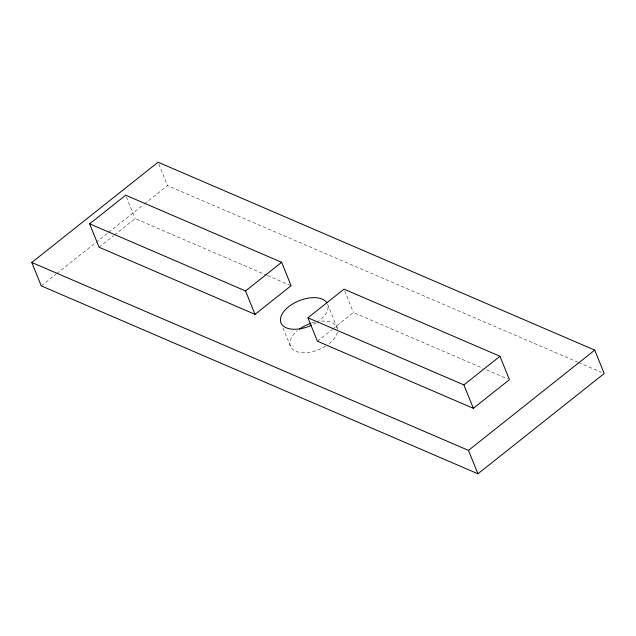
<?xml version="1.0" encoding="UTF-8"?>
<svg xmlns="http://www.w3.org/2000/svg" width="636" height="636" viewBox="0 0 636 636"><rect width="100%" height="100%" fill="white"/><g stroke="black" fill="none" stroke-linecap="round" stroke-linejoin="round"><path stroke-width="0.48" stroke-dasharray="3.18 2.39" d="M41.261 285.882L55.976 274.195M56.755 273.575L107.882 232.975M108.661 232.363L143.521 204.681M144.293 204.061L167.538 185.609L577.766 362.154M99.073 247.245L113.653 235.662M114.424 235.058L135.15 218.593L266.476 275.11M317.404 341.206L331.984 329.623M332.755 329.011L353.481 312.554L482.986 368.292M578.673 362.544L601.465 372.354M267.39 275.507L291.097 285.707M486.635 369.858L507.608 378.889M344.752 290.946L353.481 312.554M337.128 327.818L327.675 304.406A25.114 13.714 -22 0 1 316.982 322.229M283.012 327.906L290.286 345.912M158.809 164.001L167.538 185.609M126.421 196.985L135.15 218.593M316.211 322.722A25.114 13.714 -22 0 1 312.181 324.94M321.538 321.108A25.114 13.714 -22 0 1 337.517 329.591M337.374 332.262A25.114 13.714 -22 0 1 329.305 343.575M325.672 346.127A25.114 13.714 -22 0 1 294.595 350.675A25.114 13.714 -22 0 1 297.346 330.784M311.871 322.961A25.114 13.714 -22 0 1 315.44 321.991"/><path stroke-width="0.95" d="M31.8 262.469L158.078 162.204L594.74 350.118L604.2 373.531L477.922 473.796L41.261 285.882L31.8 262.469L468.462 450.391L477.922 473.796M89.612 223.832L125.689 195.188L281.645 262.302L291.097 285.707L255.02 314.359L99.073 247.245L89.612 223.832L245.56 290.954L255.02 314.359M245.56 290.954L281.645 262.302M307.943 317.793L344.02 289.149L499.976 356.263L509.428 379.668L473.351 408.32L317.404 341.206L307.943 317.793L463.89 384.907L473.351 408.32M463.89 384.907L499.976 356.263M468.462 450.391L594.74 350.118M311.33 325.338A25.114 13.714 -22 0 1 281.525 323.978A25.114 13.714 -22 0 1 296.893 301.71A25.114 13.714 -22 0 1 326.888 302.792M299.5 329.106A25.114 13.714 -22 0 1 310.98 323.255"/></g></svg>
